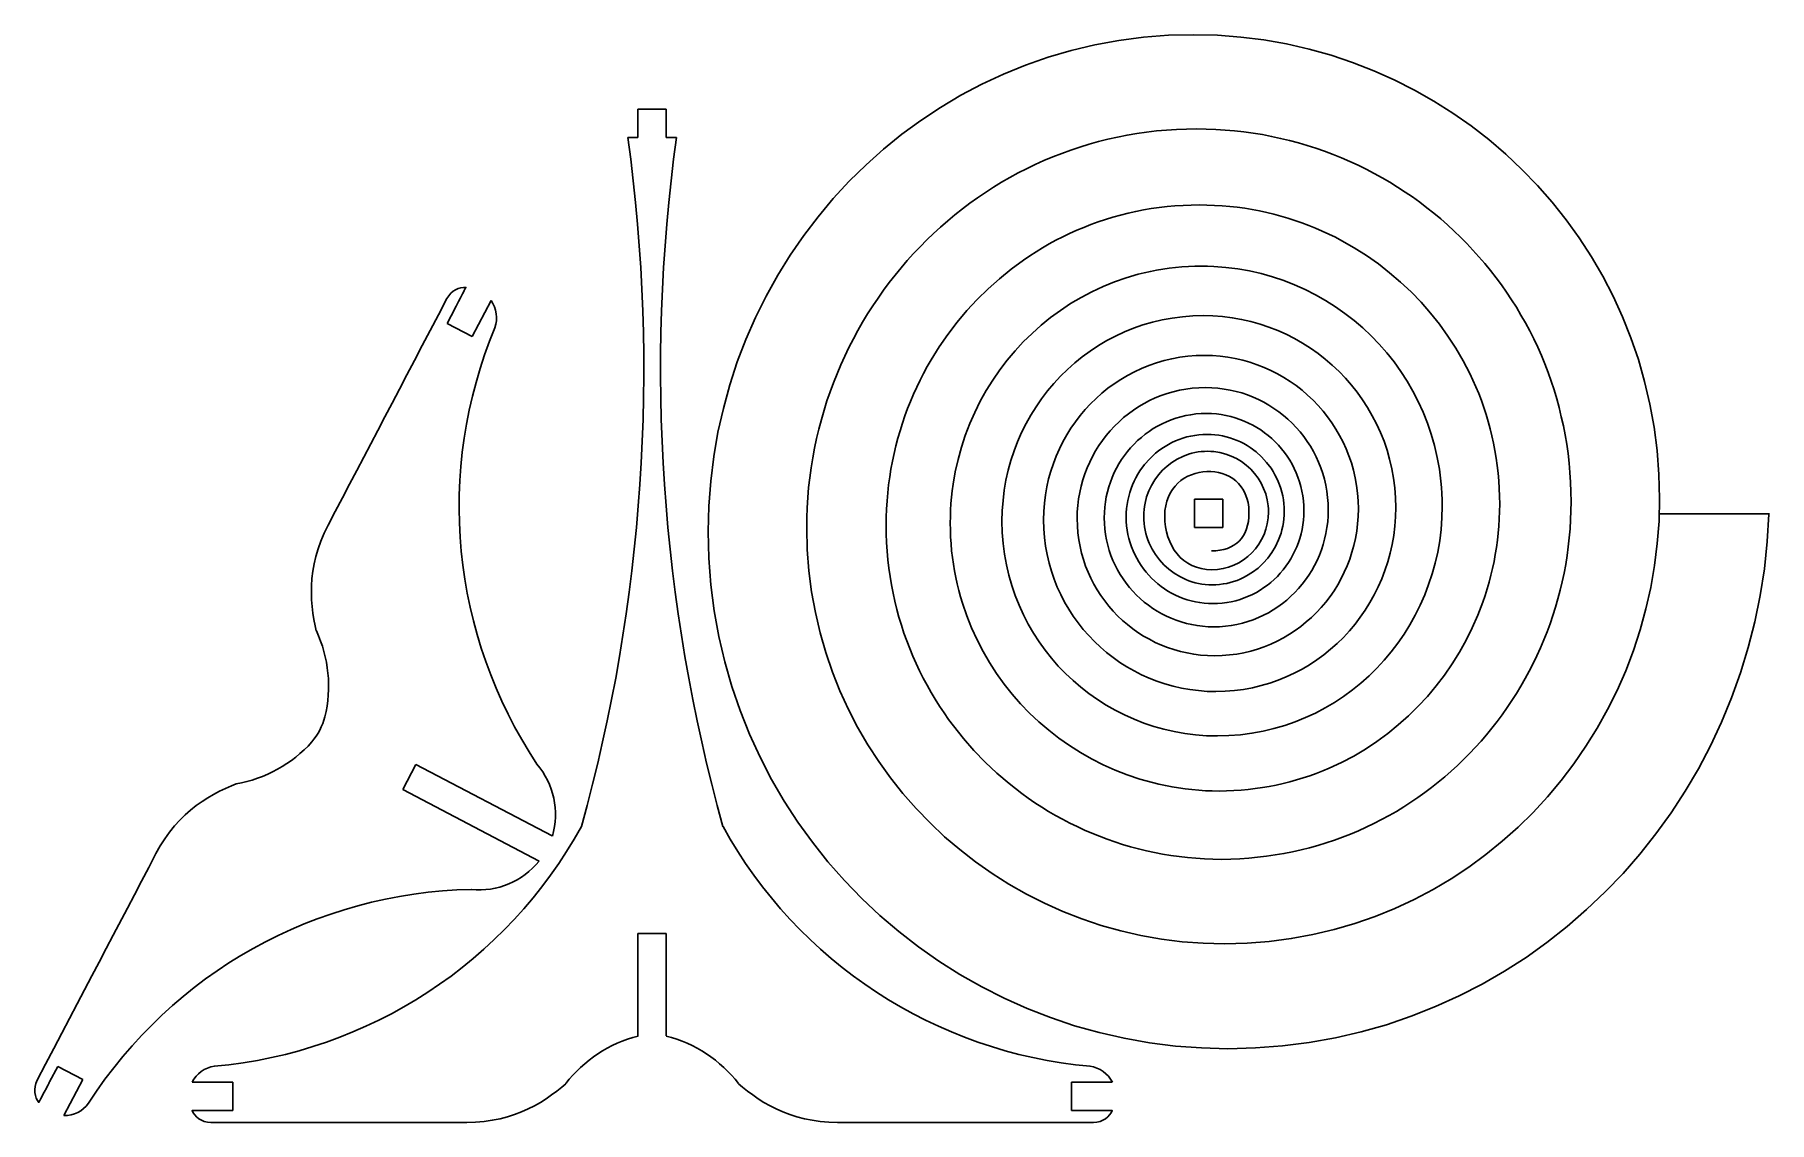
# Model space of a CAD drawing. Extents: x 126 to 296, y 99 to 205.
import ezdxf

# ---------------------------------------------------------------- set-up
doc = ezdxf.new("R2010")
doc.units = 0
doc.layers.get('0').update_dxf_attribs({"linetype": 'CONTINUOUS'})

msp = doc.modelspace()

# ---------------------------------------------------------------- linework, layer by layer
at = {"linetype": 'CONTINUOUS'}
for p, q in [((185.38, 197.95), (188.16, 197.95)), ((185.38, 197.95), (185.38, 195.17)), ((188.16, 197.95), (185.38, 197.95)), ((185.38, 197.95), (185.38, 195.17)), ((188.16, 197.95), (188.16, 195.17)), ((188.16, 197.95), (188.16, 195.17)), ((185.38, 195.17), (184.38, 195.17)), ((185.38, 195.17), (184.38, 195.17)), ((188.16, 195.17), (189.16, 195.17)), ((188.16, 195.17), (189.16, 195.17)), ((169.1, 175.63), (170.96, 179.18)), ((169.1, 175.63), (166.64, 176.93)), ((240.02, 159.69), (240.02, 156.91)), ((242.8, 159.69), (240.02, 159.69)), ((242.8, 156.91), (242.8, 159.69)), ((240.02, 156.91), (242.8, 156.91)), ((163.58, 133.62), (162.29, 131.16)), ((163.58, 133.62), (176.96, 126.62)), ((162.29, 131.16), (175.67, 124.15)), ((185.38, 117.04), (185.38, 106.96)), ((185.38, 117.04), (188.16, 117.04)), ((188.16, 117.04), (188.16, 106.98)), ((130.89, 102.71), (128.43, 104)), ((130.89, 102.71), (129.04, 99.17)), ((145.61, 102.44), (141.61, 102.44)), ((145.61, 102.44), (145.61, 99.66)), ((227.94, 102.44), (227.94, 99.66)), ((227.94, 102.44), (231.94, 102.44))]:
    msp.add_line(p, q, dxfattribs=at)
at = {"color": 7, "linetype": 'CONTINUOUS'}
for points in [[(241.66, 154.61), (242.09, 154.62), (242.5, 154.67), (242.89, 154.75), (243.25, 154.85), (243.58, 154.99), (243.88, 155.15), (244.15, 155.35), (244.4, 155.57), (244.62, 155.82), (244.81, 156.1), (244.98, 156.41), (245.11, 156.75), (245.21, 157.11), (245.29, 157.5), (245.33, 157.92), (245.35, 158.37), (245.33, 158.88), (245.26, 159.35), (245.14, 159.79), (244.99, 160.19), (244.81, 160.56), (244.59, 160.9), (244.34, 161.2), (244.06, 161.47), (243.76, 161.7), (243.43, 161.9), (243.09, 162.07), (242.73, 162.2), (242.36, 162.3), (241.99, 162.37), (241.6, 162.4), (241.22, 162.4), (240.83, 162.37), (240.45, 162.31), (240.07, 162.21), (239.7, 162.08), (239.34, 161.92), (239, 161.73), (238.68, 161.5), (238.38, 161.24), (238.1, 160.95), (237.85, 160.63), (237.63, 160.28), (237.44, 159.89), (237.29, 159.47), (237.18, 159.03), (237.11, 158.55), (237.08, 158.04), (237.1, 157.5), (237.16, 156.97), (237.26, 156.47), (237.4, 155.98), (237.57, 155.52), (237.78, 155.08), (238.02, 154.68), (238.3, 154.3), (238.61, 153.96), (238.96, 153.65), (239.34, 153.39), (239.75, 153.17), (240.19, 152.99), (240.66, 152.86), (241.17, 152.78), (241.7, 152.75), (242.27, 152.78), (242.82, 152.87), (243.35, 153.01), (243.86, 153.2), (244.35, 153.44), (244.81, 153.72), (245.24, 154.05), (245.63, 154.41), (245.99, 154.81), (246.31, 155.25), (246.59, 155.72), (246.83, 156.21), (247.01, 156.73), (247.15, 157.27), (247.24, 157.84), (247.26, 158.41), (247.26, 158.72), (247.23, 159.02), (247.14, 159.62), (247, 160.19), (246.79, 160.74), (246.54, 161.26), (246.24, 161.75), (245.9, 162.21), (245.52, 162.63), (245.09, 163.02), (244.63, 163.36), (244.14, 163.66), (243.62, 163.91), (243.07, 164.11), (242.5, 164.26), (241.91, 164.35), (241.61, 164.37), (241.3, 164.38), (240.98, 164.37), (240.66, 164.35), (240.35, 164.31), (240.04, 164.25), (239.73, 164.18), (239.43, 164.09), (238.86, 163.88), (238.31, 163.61), (237.79, 163.29), (237.31, 162.92), (236.86, 162.51), (236.46, 162.05), (236.1, 161.56), (235.78, 161.03), (235.52, 160.48), (235.31, 159.89), (235.15, 159.28), (235.1, 158.96), (235.06, 158.65), (235.03, 158.32), (235.03, 157.99), (235.04, 157.65), (235.06, 157.3), (235.1, 156.97), (235.16, 156.63), (235.24, 156.31), (235.33, 155.99), (235.44, 155.68), (235.56, 155.37), (235.84, 154.78), (236.18, 154.23), (236.57, 153.71), (237, 153.23), (237.48, 152.8), (238, 152.41), (238.55, 152.07), (239.14, 151.79), (239.44, 151.67), (239.75, 151.56), (240.07, 151.47), (240.4, 151.4), (240.73, 151.34), (241.06, 151.3), (241.4, 151.27), (241.75, 151.26), (242.11, 151.27), (242.47, 151.3), (242.83, 151.35), (243.18, 151.41), (243.52, 151.49), (243.85, 151.59), (244.18, 151.7), (244.5, 151.83), (244.82, 151.98), (245.12, 152.14), (245.71, 152.5), (246.25, 152.91), (246.75, 153.38), (247.21, 153.89), (247.61, 154.45), (247.97, 155.04), (248.26, 155.67), (248.39, 156), (248.5, 156.33), (248.59, 156.67), (248.67, 157.02), (248.74, 157.37), (248.78, 157.73), (248.81, 158.1), (248.82, 158.47), (248.81, 158.86), (248.78, 159.24), (248.73, 159.62), (248.66, 160), (248.58, 160.36), (248.47, 160.72), (248.36, 161.08), (248.22, 161.42), (248.07, 161.76), (247.9, 162.08), (247.72, 162.4), (247.52, 162.71), (247.08, 163.29), (246.59, 163.83), (246.05, 164.31), (245.47, 164.75), (245.16, 164.94), (244.85, 165.13), (244.52, 165.29), (244.18, 165.44), (243.84, 165.58), (243.49, 165.7), (243.13, 165.8), (242.77, 165.88), (242.39, 165.95), (242.01, 166), (241.63, 166.03), (241.24, 166.04), (240.83, 166.03), (240.43, 165.99), (240.03, 165.94), (239.64, 165.87), (239.25, 165.78), (238.87, 165.67), (238.51, 165.54), (238.14, 165.4), (237.79, 165.23), (237.45, 165.05), (237.12, 164.86), (236.79, 164.65), (236.48, 164.42), (236.18, 164.18), (235.62, 163.65), (235.11, 163.08), (234.65, 162.45), (234.44, 162.12), (234.25, 161.78), (234.08, 161.43), (233.92, 161.08), (233.78, 160.71), (233.65, 160.33), (233.55, 159.95), (233.46, 159.56), (233.39, 159.16), (233.34, 158.75), (233.31, 158.34), (233.3, 157.93), (233.31, 157.49), (233.34, 157.06), (233.4, 156.63), (233.47, 156.21), (233.57, 155.8), (233.68, 155.39), (233.82, 155), (233.97, 154.61), (234.14, 154.23), (234.33, 153.87), (234.54, 153.51), (234.76, 153.16), (235, 152.83), (235.25, 152.51), (235.8, 151.91), (236.4, 151.36), (236.73, 151.11), (237.06, 150.87), (237.4, 150.65), (237.76, 150.45), (238.13, 150.26), (238.5, 150.09), (238.89, 149.94), (239.29, 149.8), (239.69, 149.69), (240.1, 149.6), (240.52, 149.52), (240.94, 149.47), (241.37, 149.43), (241.81, 149.42), (242.27, 149.44), (242.73, 149.47), (243.18, 149.53), (243.62, 149.61), (244.05, 149.71), (244.48, 149.84), (244.89, 149.98), (245.3, 150.14), (245.69, 150.33), (246.08, 150.53), (246.45, 150.75), (246.82, 150.99), (247.17, 151.24), (247.5, 151.51), (247.83, 151.8), (248.14, 152.1), (248.43, 152.42), (248.71, 152.75), (248.98, 153.09), (249.22, 153.45), (249.46, 153.82), (249.67, 154.2), (249.87, 154.59), (250.05, 155), (250.2, 155.41), (250.34, 155.83), (250.46, 156.26), (250.56, 156.7), (250.64, 157.15), (250.7, 157.6), (250.73, 158.06), (250.74, 158.53), (250.73, 159.03), (250.69, 159.51), (250.63, 159.99), (250.55, 160.47), (250.44, 160.93), (250.31, 161.39), (250.16, 161.83), (249.99, 162.27), (249.79, 162.69), (249.58, 163.1), (249.35, 163.5), (249.1, 163.89), (248.83, 164.26), (248.55, 164.62), (248.25, 164.97), (247.93, 165.3), (247.6, 165.62), (247.25, 165.92), (246.89, 166.2), (246.51, 166.47), (246.12, 166.71), (245.72, 166.94), (245.31, 167.15), (244.89, 167.34), (244.45, 167.51), (244.01, 167.66), (243.56, 167.79), (243.09, 167.9), (242.62, 167.98), (242.15, 168.04), (241.66, 168.08), (241.17, 168.09), (240.66, 168.08), (240.14, 168.04), (239.64, 167.97), (239.15, 167.88), (238.66, 167.76), (238.18, 167.63), (237.72, 167.46), (237.26, 167.28), (236.82, 167.07), (236.38, 166.85), (235.96, 166.6), (235.56, 166.33), (235.16, 166.05), (234.79, 165.74), (234.42, 165.42), (234.07, 165.08), (233.74, 164.72), (233.43, 164.35), (233.13, 163.96), (232.85, 163.56), (232.59, 163.15), (232.35, 162.72), (232.13, 162.28), (231.93, 161.82), (231.75, 161.36), (231.6, 160.89), (231.46, 160.4), (231.35, 159.91), (231.26, 159.41), (231.2, 158.9), (231.16, 158.38), (231.15, 157.86), (231.16, 157.3), (231.2, 156.75), (231.27, 156.21), (231.37, 155.68), (231.49, 155.16), (231.63, 154.65), (231.8, 154.16), (232, 153.67), (232.21, 153.19), (232.45, 152.73), (232.71, 152.28), (232.99, 151.85), (233.29, 151.43), (233.61, 151.02), (233.95, 150.63), (234.31, 150.26), (234.68, 149.91), (235.07, 149.57), (235.48, 149.26), (235.9, 148.96), (236.34, 148.68), (236.79, 148.43), (237.25, 148.19), (237.72, 147.98), (238.21, 147.79), (238.71, 147.62), (239.22, 147.48), (239.73, 147.36), (240.26, 147.26), (240.79, 147.2), (241.34, 147.16), (241.89, 147.14), (242.47, 147.16), (243.04, 147.2), (243.61, 147.27), (244.16, 147.38), (244.71, 147.5), (245.25, 147.66), (245.77, 147.84), (246.28, 148.05), (246.78, 148.28), (247.26, 148.53), (247.74, 148.81), (248.19, 149.11), (248.63, 149.43), (249.06, 149.77), (249.46, 150.14), (249.85, 150.52), (250.23, 150.92), (250.58, 151.33), (250.91, 151.77), (251.22, 152.22), (251.51, 152.68), (251.78, 153.16), (252.03, 153.66), (252.26, 154.17), (252.46, 154.69), (252.63, 155.22), (252.78, 155.76), (252.91, 156.31), (253.01, 156.88), (253.08, 157.45), (253.12, 158.03), (253.13, 158.61), (253.12, 159.24), (253.07, 159.85), (252.99, 160.45), (252.89, 161.05), (252.75, 161.63), (252.59, 162.21), (252.4, 162.76), (252.18, 163.31), (251.94, 163.84), (251.67, 164.36), (251.38, 164.87), (251.06, 165.35), (250.73, 165.82), (250.37, 166.28), (249.99, 166.71), (249.59, 167.13), (249.17, 167.53), (248.73, 167.9), (248.27, 168.26), (247.8, 168.59), (247.31, 168.9), (246.81, 169.19), (246.29, 169.45), (245.76, 169.69), (245.21, 169.91), (244.65, 170.1), (244.08, 170.26), (243.5, 170.39), (242.91, 170.49), (242.31, 170.57), (241.7, 170.62), (241.09, 170.63), (240.44, 170.61), (239.79, 170.56), (239.16, 170.48), (238.54, 170.37), (237.92, 170.22), (237.32, 170.05), (236.74, 169.84), (236.16, 169.61), (235.6, 169.35), (235.06, 169.07), (234.53, 168.76), (234.02, 168.42), (233.53, 168.06), (233.05, 167.68), (232.6, 167.27), (232.16, 166.84), (231.74, 166.4), (231.35, 165.93), (230.98, 165.44), (230.63, 164.94), (230.3, 164.41), (230, 163.88), (229.72, 163.32), (229.47, 162.75), (229.25, 162.17), (229.05, 161.57), (228.88, 160.96), (228.74, 160.34), (228.63, 159.71), (228.55, 159.07), (228.5, 158.42), (228.49, 157.77), (228.51, 157.07), (228.56, 156.38), (228.65, 155.7), (228.77, 155.04), (228.92, 154.38), (229.1, 153.74), (229.31, 153.11), (229.56, 152.5), (229.83, 151.91), (230.13, 151.32), (230.46, 150.76), (230.81, 150.21), (231.19, 149.69), (231.59, 149.18), (232.02, 148.69), (232.46, 148.23), (232.93, 147.78), (233.42, 147.36), (233.94, 146.96), (234.46, 146.59), (235.01, 146.24), (235.58, 145.92), (236.16, 145.62), (236.76, 145.36), (237.37, 145.12), (237.99, 144.91), (238.63, 144.73), (239.28, 144.58), (239.94, 144.46), (240.61, 144.37), (241.29, 144.32), (241.98, 144.31), (242.72, 144.33), (243.44, 144.38), (244.15, 144.47), (244.85, 144.6), (245.53, 144.76), (246.2, 144.96), (246.86, 145.19), (247.5, 145.45), (248.13, 145.74), (248.74, 146.06), (249.33, 146.41), (249.9, 146.78), (250.45, 147.19), (250.98, 147.62), (251.49, 148.07), (251.98, 148.55), (252.45, 149.05), (252.89, 149.58), (253.31, 150.12), (253.7, 150.69), (254.06, 151.27), (254.4, 151.88), (254.71, 152.5), (254.99, 153.14), (255.24, 153.79), (255.46, 154.46), (255.65, 155.14), (255.81, 155.83), (255.93, 156.54), (256.02, 157.26), (256.07, 157.98), (256.09, 158.72), (256.07, 159.5), (256.01, 160.27), (255.92, 161.03), (255.78, 161.78), (255.61, 162.51), (255.41, 163.23), (255.17, 163.93), (254.89, 164.61), (254.59, 165.28), (254.25, 165.93), (253.89, 166.56), (253.49, 167.18), (253.07, 167.77), (252.62, 168.33), (252.14, 168.88), (251.64, 169.4), (251.11, 169.9), (250.56, 170.37), (249.99, 170.82), (249.4, 171.23), (248.79, 171.62), (248.15, 171.98), (247.5, 172.31), (246.84, 172.61), (246.15, 172.88), (245.45, 173.12), (244.74, 173.32), (244.01, 173.48), (243.27, 173.62), (242.52, 173.71), (241.76, 173.77), (240.99, 173.79), (240.17, 173.77), (239.36, 173.7), (238.56, 173.6), (237.78, 173.46), (237.02, 173.28), (236.26, 173.06), (235.53, 172.8), (234.81, 172.51), (234.11, 172.18), (233.43, 171.82), (232.77, 171.43), (232.13, 171.01), (231.51, 170.56), (230.91, 170.08), (230.34, 169.57), (229.79, 169.03), (229.27, 168.47), (228.78, 167.88), (228.31, 167.27), (227.87, 166.64), (227.46, 165.98), (227.09, 165.31), (226.74, 164.61), (226.43, 163.9), (226.15, 163.17), (225.9, 162.42), (225.69, 161.66), (225.51, 160.88), (225.38, 160.09), (225.28, 159.29), (225.22, 158.47), (225.2, 157.65), (225.22, 156.77), (225.28, 155.91), (225.39, 155.06), (225.54, 154.23), (225.73, 153.41), (225.96, 152.61), (226.23, 151.82), (226.54, 151.05), (226.88, 150.31), (227.25, 149.58), (227.66, 148.87), (228.1, 148.19), (228.58, 147.53), (229.08, 146.89), (229.62, 146.28), (230.18, 145.7), (230.77, 145.14), (231.38, 144.62), (232.02, 144.12), (232.69, 143.65), (233.37, 143.21), (234.08, 142.81), (234.81, 142.44), (235.56, 142.1), (236.32, 141.81), (237.11, 141.54), (237.91, 141.32), (238.72, 141.13), (239.55, 140.98), (240.39, 140.88), (241.24, 140.81), (242.11, 140.79), (243.02, 140.82), (243.93, 140.89), (244.81, 141), (245.69, 141.16), (246.55, 141.37), (247.39, 141.61), (248.21, 141.9), (249.01, 142.22), (249.8, 142.59), (250.56, 142.99), (251.3, 143.43), (252.02, 143.9), (252.71, 144.41), (253.37, 144.94), (254.01, 145.51), (254.62, 146.11), (255.21, 146.74), (255.76, 147.4), (256.28, 148.08), (256.77, 148.79), (257.23, 149.52), (257.65, 150.28), (258.04, 151.06), (258.39, 151.86), (258.7, 152.67), (258.98, 153.51), (259.22, 154.36), (259.41, 155.23), (259.56, 156.12), (259.68, 157.02), (259.74, 157.93), (259.77, 158.85), (259.74, 159.82), (259.67, 160.79), (259.55, 161.74), (259.38, 162.67), (259.16, 163.59), (258.91, 164.49), (258.61, 165.37), (258.27, 166.22), (257.88, 167.06), (257.46, 167.87), (257, 168.66), (256.51, 169.43), (255.98, 170.17), (255.41, 170.88), (254.82, 171.56), (254.19, 172.21), (253.53, 172.83), (252.84, 173.42), (252.13, 173.98), (251.38, 174.5), (250.62, 174.99), (249.82, 175.44), (249.01, 175.86), (248.17, 176.23), (247.31, 176.57), (246.44, 176.86), (245.54, 177.11), (244.63, 177.32), (243.71, 177.48), (242.77, 177.6), (241.82, 177.67), (240.85, 177.7), (239.83, 177.67), (238.82, 177.59), (237.82, 177.46), (236.84, 177.28), (235.88, 177.06), (234.94, 176.78), (234.02, 176.46), (233.12, 176.1), (232.25, 175.69), (231.39, 175.24), (230.57, 174.75), (229.77, 174.22), (228.99, 173.66), (228.25, 173.05), (227.53, 172.42), (226.85, 171.75), (226.2, 171.04), (225.58, 170.31), (225, 169.54), (224.45, 168.75), (223.94, 167.93), (223.47, 167.09), (223.04, 166.22), (222.64, 165.32), (222.29, 164.41), (221.98, 163.47), (221.72, 162.52), (221.5, 161.55), (221.33, 160.56), (221.21, 159.56), (221.13, 158.54), (221.11, 157.51), (221.13, 156.41), (221.22, 155.34), (221.35, 154.27), (221.54, 153.23), (221.78, 152.2), (222.07, 151.2), (222.4, 150.22), (222.78, 149.26), (223.21, 148.32), (223.68, 147.41), (224.19, 146.53), (224.75, 145.68), (225.34, 144.85), (225.97, 144.06), (226.64, 143.29), (227.34, 142.57), (228.08, 141.87), (228.85, 141.21), (229.65, 140.59), (230.48, 140), (231.34, 139.46), (232.22, 138.96), (233.13, 138.49), (234.07, 138.08), (235.02, 137.7), (236, 137.37), (237, 137.09), (238.02, 136.86), (239.05, 136.68), (240.11, 136.54), (241.17, 136.46), (242.25, 136.44), (243.39, 136.47), (244.52, 136.55), (245.64, 136.7), (246.73, 136.9), (247.8, 137.15), (248.86, 137.46), (249.88, 137.82), (250.89, 138.23), (251.87, 138.68), (252.82, 139.18), (253.75, 139.73), (254.64, 140.32), (255.51, 140.96), (256.34, 141.63), (257.14, 142.34), (257.9, 143.09), (258.63, 143.88), (259.32, 144.7), (259.97, 145.55), (260.58, 146.44), (261.15, 147.35), (261.68, 148.3), (262.16, 149.27), (262.6, 150.27), (262.99, 151.29), (263.34, 152.34), (263.63, 153.4), (263.88, 154.49), (264.07, 155.59), (264.21, 156.71), (264.29, 157.85), (264.32, 159), (264.31, 159.61), (264.29, 160.22), (264.25, 160.83), (264.2, 161.43), (264.05, 162.62), (263.84, 163.78), (263.57, 164.93), (263.25, 166.05), (262.87, 167.15), (262.45, 168.22), (261.97, 169.27), (261.44, 170.28), (260.87, 171.27), (260.25, 172.22), (259.59, 173.15), (258.88, 174.03), (258.14, 174.89), (257.35, 175.7), (256.53, 176.48), (255.67, 177.21), (254.77, 177.91), (253.84, 178.56), (252.88, 179.17), (251.89, 179.73), (250.88, 180.25), (249.83, 180.72), (248.76, 181.13), (247.67, 181.5), (246.55, 181.82), (245.41, 182.08), (244.25, 182.28), (243.08, 182.43), (241.89, 182.52), (241.29, 182.54), (240.68, 182.55), (240.05, 182.54), (239.41, 182.52), (238.77, 182.48), (238.15, 182.42), (237.52, 182.35), (236.9, 182.26), (236.29, 182.15), (235.68, 182.03), (235.08, 181.9), (234.48, 181.75), (233.31, 181.41), (232.16, 181), (231.03, 180.55), (229.94, 180.04), (228.88, 179.48), (227.84, 178.87), (226.84, 178.21), (225.88, 177.5), (224.95, 176.75), (224.06, 175.95), (223.2, 175.11), (222.39, 174.23), (221.62, 173.31), (220.89, 172.36), (220.21, 171.37), (219.57, 170.34), (218.98, 169.29), (218.44, 168.2), (217.95, 167.09), (217.51, 165.94), (217.13, 164.77), (216.8, 163.58), (216.52, 162.37), (216.31, 161.14), (216.22, 160.51), (216.15, 159.88), (216.1, 159.25), (216.06, 158.61), (216.04, 157.97), (216.03, 157.33), (216.04, 156.65), (216.07, 155.97), (216.11, 155.29), (216.17, 154.62), (216.25, 153.95), (216.34, 153.29), (216.45, 152.64), (216.57, 151.99), (216.72, 151.35), (216.87, 150.71), (217.04, 150.08), (217.23, 149.46), (217.65, 148.23), (218.13, 147.03), (218.66, 145.87), (219.25, 144.73), (219.89, 143.63), (220.58, 142.56), (221.32, 141.53), (222.11, 140.54), (222.94, 139.59), (223.82, 138.68), (224.74, 137.81), (225.7, 136.99), (226.7, 136.21), (227.74, 135.48), (228.81, 134.8), (229.91, 134.18), (231.05, 133.6), (232.22, 133.08), (233.41, 132.61), (234.64, 132.2), (235.26, 132.02), (235.88, 131.85), (236.52, 131.69), (237.15, 131.56), (237.8, 131.43), (238.44, 131.33), (239.1, 131.24), (239.76, 131.16), (240.42, 131.1), (241.08, 131.06), (241.75, 131.03), (242.43, 131.02), (243.15, 131.04), (243.87, 131.07), (244.57, 131.12), (245.28, 131.18), (245.97, 131.26), (246.67, 131.36), (247.35, 131.48), (248.03, 131.61), (248.7, 131.76), (249.37, 131.93), (250.03, 132.11), (250.68, 132.31), (251.33, 132.53), (251.96, 132.76), (252.6, 133.01), (253.22, 133.27), (254.44, 133.84), (255.63, 134.46), (256.78, 135.15), (257.9, 135.88), (258.97, 136.67), (260.01, 137.52), (261.01, 138.4), (261.96, 139.34), (262.87, 140.32), (263.73, 141.35), (264.54, 142.41), (265.3, 143.52), (266.01, 144.66), (266.67, 145.84), (267.27, 147.05), (267.82, 148.3), (268.31, 149.57), (268.53, 150.22), (268.74, 150.88), (268.93, 151.54), (269.1, 152.21), (269.26, 152.88), (269.41, 153.56), (269.53, 154.25), (269.65, 154.94), (269.74, 155.64), (269.82, 156.34), (269.88, 157.04), (269.92, 157.75), (269.95, 158.47), (269.96, 159.19), (269.95, 159.96), (269.92, 160.72), (269.88, 161.48), (269.81, 162.23), (269.72, 162.97), (269.62, 163.71), (269.5, 164.44), (269.36, 165.16), (269.2, 165.88), (269.03, 166.59), (268.83, 167.3), (268.62, 167.99), (268.4, 168.68), (268.16, 169.36), (267.9, 170.04), (267.62, 170.7), (267.33, 171.36), (267.03, 172), (266.71, 172.64), (266.37, 173.27), (265.66, 174.5), (264.88, 175.69), (264.06, 176.84), (263.18, 177.95), (262.25, 179.01), (261.26, 180.03), (260.24, 180.99), (259.16, 181.91), (258.05, 182.78), (256.89, 183.59), (255.69, 184.35), (254.46, 185.05), (253.83, 185.38), (253.19, 185.7), (252.54, 186), (251.89, 186.28), (251.22, 186.55), (250.55, 186.8), (249.87, 187.04), (249.18, 187.26), (248.49, 187.46), (247.79, 187.65), (247.09, 187.82), (246.37, 187.97), (245.66, 188.11), (244.93, 188.23), (244.2, 188.33), (243.47, 188.41), (242.73, 188.48), (241.98, 188.52), (241.23, 188.55), (240.48, 188.56), (239.68, 188.55), (238.88, 188.52), (238.09, 188.47), (237.31, 188.4), (236.53, 188.31), (235.76, 188.2), (234.99, 188.07), (234.24, 187.92), (233.48, 187.75), (232.74, 187.56), (232, 187.36), (231.27, 187.13), (230.55, 186.89), (229.84, 186.63), (229.14, 186.36), (228.44, 186.07), (227.75, 185.76), (227.08, 185.43), (226.41, 185.09), (225.75, 184.73), (225.1, 184.36), (224.46, 183.97), (223.83, 183.56), (223.22, 183.14), (222.01, 182.26), (220.85, 181.32), (219.74, 180.33), (218.68, 179.28), (217.66, 178.19), (216.7, 177.04), (215.8, 175.85), (214.94, 174.62), (214.15, 173.34), (213.77, 172.69), (213.42, 172.02), (213.07, 171.35), (212.74, 170.67), (212.43, 169.98), (212.13, 169.28), (211.85, 168.57), (211.59, 167.85), (211.34, 167.13), (211.11, 166.4), (210.89, 165.66), (210.7, 164.91), (210.52, 164.16), (210.36, 163.4), (210.21, 162.63), (210.09, 161.86), (209.98, 161.08), (209.9, 160.3), (209.83, 159.51), (209.78, 158.71), (209.75, 157.91), (209.74, 157.11), (209.75, 156.26), (209.78, 155.41), (209.84, 154.57), (209.91, 153.73), (210.01, 152.9), (210.13, 152.08), (210.26, 151.27), (210.42, 150.46), (210.59, 149.65), (210.79, 148.86), (211, 148.08), (211.24, 147.3), (211.49, 146.53), (211.76, 145.77), (212.05, 145.02), (212.36, 144.28), (212.68, 143.54), (213.02, 142.82), (213.38, 142.11), (213.75, 141.41), (214.15, 140.71), (214.55, 140.03), (214.98, 139.36), (215.42, 138.7), (215.87, 138.06), (216.34, 137.42), (217.32, 136.18), (218.36, 135), (219.46, 133.86), (220.61, 132.78), (221.8, 131.76), (223.05, 130.79), (223.69, 130.33), (224.34, 129.88), (225.01, 129.45), (225.68, 129.03), (226.36, 128.63), (227.06, 128.25), (227.76, 127.88), (228.48, 127.53), (229.2, 127.2), (229.93, 126.88), (230.67, 126.58), (231.42, 126.3), (232.18, 126.03), (232.95, 125.79), (233.72, 125.56), (234.5, 125.35), (235.29, 125.16), (236.08, 124.99), (236.88, 124.83), (237.69, 124.7), (238.51, 124.59), (239.33, 124.49), (240.15, 124.42), (240.98, 124.37), (241.82, 124.34), (242.66, 124.32), (243.56, 124.35), (244.44, 124.38), (245.33, 124.44), (246.2, 124.52), (247.07, 124.62), (247.93, 124.75), (248.79, 124.89), (249.63, 125.06), (250.47, 125.25), (251.3, 125.45), (252.12, 125.68), (252.94, 125.93), (253.74, 126.2), (254.54, 126.49), (255.32, 126.8), (256.1, 127.12), (256.87, 127.47), (257.62, 127.83), (258.37, 128.22), (259.1, 128.61), (259.83, 129.03), (260.54, 129.47), (261.24, 129.92), (261.93, 130.39), (262.61, 130.87), (263.27, 131.37), (263.93, 131.89), (264.57, 132.42), (265.19, 132.97), (265.81, 133.53), (266.99, 134.7), (268.13, 135.92), (268.67, 136.55), (269.2, 137.2), (269.71, 137.85), (270.21, 138.52), (270.69, 139.21), (271.16, 139.9), (271.61, 140.61), (272.05, 141.33), (272.47, 142.06), (272.87, 142.8), (273.25, 143.55), (273.62, 144.31), (273.97, 145.08), (274.3, 145.86), (274.61, 146.65), (274.91, 147.45), (275.18, 148.26), (275.44, 149.07), (275.68, 149.9), (275.9, 150.73), (276.1, 151.57), (276.28, 152.42), (276.44, 153.27), (276.58, 154.14), (276.69, 155), (276.79, 155.88), (276.87, 156.76), (276.92, 157.64), (276.96, 158.54), (276.97, 159.43), (276.95, 160.4), (276.92, 161.35), (276.86, 162.29), (276.77, 163.22), (276.67, 164.15), (276.54, 165.07), (276.39, 165.98), (276.21, 166.88), (276.01, 167.77), (275.8, 168.66), (275.56, 169.54), (275.3, 170.4), (275.01, 171.26), (274.71, 172.11), (274.39, 172.95), (274.05, 173.78), (273.69, 174.59), (273.31, 175.4), (272.91, 176.19), (272.49, 176.98), (272.05, 177.75), (271.6, 178.51), (271.12, 179.26), (270.63, 179.99), (270.13, 180.72), (269.6, 181.42), (269.06, 182.12), (268.5, 182.8), (267.93, 183.47), (267.34, 184.13), (266.74, 184.77), (266.12, 185.39), (265.49, 186), (264.84, 186.6), (264.18, 187.18), (263.5, 187.74), (262.81, 188.29), (262.11, 188.82), (261.4, 189.34), (260.67, 189.83), (259.93, 190.31), (259.18, 190.78), (258.41, 191.22), (257.64, 191.65), (256.85, 192.06), (256.06, 192.45), (255.25, 192.83), (254.43, 193.18), (253.61, 193.51), (252.77, 193.83), (251.92, 194.12), (251.07, 194.4), (250.2, 194.65), (249.33, 194.88), (248.45, 195.09), (247.57, 195.29), (246.67, 195.46), (245.77, 195.6), (244.86, 195.73), (243.94, 195.83), (243.02, 195.91), (242.09, 195.97), (241.16, 196.01), (240.22, 196.02), (239.23, 196.01), (238.24, 195.97), (237.25, 195.91), (236.28, 195.82), (235.31, 195.71), (234.35, 195.57), (233.39, 195.41), (232.45, 195.22), (231.51, 195.01), (230.58, 194.78), (229.67, 194.52), (228.76, 194.24), (227.86, 193.94), (226.97, 193.62), (226.1, 193.28), (225.23, 192.91), (224.37, 192.53), (223.53, 192.12), (222.7, 191.7), (221.88, 191.25), (221.07, 190.78), (220.27, 190.3), (219.49, 189.79), (218.72, 189.27), (217.97, 188.73), (217.22, 188.17), (216.49, 187.6), (215.78, 187), (215.08, 186.39), (214.39, 185.76), (213.72, 185.12), (213.07, 184.46), (212.43, 183.79), (211.81, 183.1), (211.2, 182.39), (210.61, 181.67), (210.04, 180.93), (209.48, 180.19), (208.94, 179.42), (208.42, 178.65), (207.92, 177.86), (207.43, 177.06), (206.96, 176.24), (206.52, 175.42), (206.09, 174.58), (205.68, 173.73), (205.29, 172.87), (204.92, 171.99), (204.57, 171.11), (204.24, 170.22), (203.93, 169.32), (203.64, 168.41), (203.38, 167.49), (203.13, 166.56), (202.91, 165.62), (202.71, 164.67), (202.53, 163.72), (202.38, 162.75), (202.24, 161.78), (202.13, 160.81), (202.05, 159.83), (201.99, 158.84), (201.95, 157.84), (201.94, 156.84), (202, 154.73), (202.16, 152.63), (202.42, 150.57), (202.79, 148.55), (203.25, 146.56), (203.81, 144.62), (204.46, 142.71), (205.2, 140.85), (206.03, 139.04), (206.94, 137.28), (207.94, 135.57), (209.01, 133.92), (210.16, 132.32), (211.39, 130.78), (212.68, 129.3), (214.05, 127.89), (215.47, 126.54), (216.97, 125.27), (218.52, 124.06), (220.13, 122.93), (221.79, 121.88), (223.51, 120.9), (225.28, 120.01), (227.09, 119.2), (228.94, 118.48), (230.84, 117.84), (232.78, 117.3), (234.75, 116.85), (236.76, 116.49), (238.79, 116.23), (240.85, 116.08), (242.94, 116.03), (245.16, 116.08), (247.35, 116.25), (249.51, 116.54), (251.62, 116.93), (253.7, 117.42), (255.74, 118.01), (257.73, 118.71), (259.68, 119.5), (261.57, 120.38), (263.42, 121.36), (265.21, 122.42), (266.94, 123.56), (268.61, 124.79), (270.22, 126.1), (271.76, 127.48), (273.24, 128.93), (274.65, 130.45), (275.98, 132.05), (277.24, 133.7), (278.43, 135.42), (279.53, 137.19), (280.55, 139.02), (281.48, 140.91), (282.33, 142.84), (283.09, 144.82), (283.75, 146.84), (284.32, 148.91), (284.79, 151.01), (285.17, 153.15), (285.43, 155.32), (285.6, 157.52), (285.65, 159.74), (285.59, 162.11), (285.41, 164.44), (285.12, 166.74), (284.71, 169), (284.19, 171.22), (283.57, 173.39), (282.84, 175.51), (282.02, 177.59), (281.09, 179.61), (280.07, 181.57), (278.96, 183.48), (277.77, 185.32), (276.48, 187.11), (275.12, 188.82), (273.67, 190.47), (272.15, 192.04), (270.56, 193.55), (268.89, 194.97), (267.16, 196.31), (265.36, 197.57), (263.51, 198.75), (261.59, 199.84), (259.62, 200.83), (257.6, 201.74), (255.53, 202.54), (253.41, 203.25), (251.25, 203.86), (249.05, 204.36), (246.82, 204.76), (244.55, 205.04), (242.25, 205.22), (239.92, 205.27), (237.44, 205.21), (235, 205.02), (232.59, 204.7), (230.23, 204.27), (227.91, 203.72), (225.64, 203.06), (223.42, 202.28), (221.25, 201.4), (219.13, 200.41), (217.08, 199.33), (215.08, 198.14), (213.15, 196.86), (211.29, 195.5), (209.49, 194.04), (207.77, 192.5), (206.12, 190.88), (204.55, 189.18), (203.06, 187.4), (201.65, 185.55), (200.33, 183.64), (199.1, 181.66), (197.97, 179.62), (196.92, 177.52), (195.98, 175.36), (195.13, 173.15), (194.39, 170.9), (193.76, 168.59), (193.23, 166.25), (192.82, 163.87), (192.52, 161.45), (192.34, 158.99), (192.28, 156.51), (192.34, 153.87), (192.54, 151.27), (192.87, 148.7), (193.33, 146.19), (193.9, 143.71), (194.6, 141.29), (195.41, 138.92), (196.33, 136.61), (197.36, 134.36), (198.5, 132.16), (199.74, 130.04), (201.07, 127.98), (202.5, 125.99), (204.03, 124.08), (205.64, 122.24), (207.34, 120.48), (209.12, 118.81), (210.97, 117.22), (212.91, 115.73), (214.91, 114.32), (216.98, 113.01), (219.12, 111.8), (221.31, 110.68), (223.57, 109.68), (225.88, 108.78), (228.24, 107.99), (230.65, 107.31), (233.1, 106.75), (235.59, 106.31), (238.13, 105.99), (240.69, 105.8), (243.29, 105.73), (245.98, 105.8), (248.64, 106), (251.26, 106.34), (253.84, 106.8), (256.37, 107.39), (258.85, 108.09), (261.28, 108.92), (263.65, 109.86), (265.97, 110.91), (268.23, 112.07), (270.42, 113.34), (272.55, 114.7), (274.6, 116.17), (276.58, 117.73), (278.49, 119.38), (280.32, 121.12), (282.07, 122.94), (283.73, 124.84), (285.3, 126.83), (286.78, 128.88), (288.17, 131.01), (289.46, 133.21), (290.66, 135.47), (291.74, 137.8), (292.73, 140.18), (293.6, 142.62), (294.36, 145.11), (295.01, 147.65), (295.54, 150.23), (295.95, 152.85), (296.23, 155.52), (296.39, 158.21)], [(153.81, 146.75), (153.7, 147.24), (153.57, 147.86), (153.47, 148.5), (153.4, 149.15), (153.34, 149.81), (153.32, 150.49), (153.33, 151.18), (153.38, 151.88), (153.47, 152.6), (153.59, 153.32), (153.77, 154.06), (153.98, 154.81), (154.26, 155.57), (154.58, 156.34), (154.96, 157.12), (155.67, 158.48), (156.38, 159.82), (157.08, 161.15), (157.77, 162.48), (159.15, 165.11), (159.84, 166.43), (160.54, 167.77), (161.25, 169.11), (161.97, 170.48), (162.69, 171.87), (163.44, 173.29), (164.2, 174.75), (164.98, 176.24), (165.79, 177.78), (166.62, 179.36), (166.8, 179.65), (167.01, 179.89), (167.24, 180.09), (167.48, 180.24), (167.74, 180.36), (167.99, 180.43), (168.25, 180.47), (168.5, 180.47), (168.49, 180.45), (168.45, 180.38), (168.4, 180.28), (168.33, 180.15), (168.25, 179.99), (168.16, 179.82), (167.96, 179.45), (167.77, 179.07), (167.67, 178.9), (167.59, 178.74), (167.53, 178.61), (167.47, 178.51), (167.44, 178.44), (166.64, 176.93)], [(296.43, 158.24), (296.42, 158.24), (296.4, 158.24), (296.31, 158.24), (296.16, 158.24), (295.96, 158.24), (295.72, 158.24), (295.43, 158.24), (295.1, 158.24), (294.74, 158.24), (294.35, 158.24), (293.92, 158.24), (293.48, 158.24), (293.01, 158.24), (292.53, 158.24), (292.04, 158.24), (291.03, 158.24), (290.03, 158.24), (289.53, 158.24), (289.05, 158.24), (288.59, 158.24), (288.14, 158.24), (287.72, 158.24), (287.32, 158.24), (286.96, 158.24), (286.63, 158.24), (286.35, 158.24), (286.1, 158.24), (285.9, 158.24), (285.76, 158.24), (285.67, 158.24), (285.64, 158.24), (285.64, 158.24)], [(145.94, 131.73), (145.47, 131.54), (144.89, 131.29), (144.31, 131.01), (143.73, 130.7), (143.15, 130.37), (142.59, 130), (142.03, 129.6), (141.47, 129.16), (140.94, 128.68), (140.41, 128.16), (139.9, 127.6), (139.41, 126.99), (138.94, 126.34), (138.49, 125.63), (138.07, 124.88), (137.36, 123.52), (136.65, 122.17), (135.95, 120.84), (135.26, 119.52), (133.88, 116.88), (133.19, 115.56), (132.49, 114.23), (131.78, 112.88), (131.07, 111.51), (130.34, 110.12), (129.59, 108.7), (128.83, 107.25), (128.05, 105.75), (127.24, 104.22), (126.41, 102.63), (126.28, 102.32), (126.2, 102.01), (126.17, 101.71), (126.18, 101.42), (126.23, 101.15), (126.32, 100.89), (126.43, 100.66), (126.57, 100.46), (126.59, 100.48), (126.62, 100.55), (126.67, 100.65), (126.74, 100.78), (126.82, 100.93), (126.91, 101.1), (127.11, 101.48), (127.31, 101.86), (127.4, 102.03), (127.48, 102.18), (127.55, 102.31), (127.6, 102.41), (127.63, 102.48), (128.43, 104)], [(178.29, 102.29), (177.91, 101.97), (177.42, 101.57), (176.9, 101.19), (176.36, 100.82), (175.8, 100.46), (175.21, 100.13), (174.59, 99.82), (173.95, 99.53), (173.27, 99.28), (172.57, 99.05), (171.84, 98.86), (171.07, 98.71), (170.27, 98.6), (169.44, 98.53), (168.58, 98.5), (167.04, 98.5), (165.52, 98.5), (164.02, 98.5), (162.53, 98.5), (159.55, 98.5), (158.06, 98.5), (156.55, 98.5), (155.03, 98.5), (153.49, 98.5), (151.92, 98.5), (150.31, 98.5), (148.67, 98.5), (146.98, 98.5), (145.25, 98.5), (143.46, 98.5), (143.12, 98.53), (142.81, 98.6), (142.53, 98.71), (142.28, 98.86), (142.06, 99.03), (141.88, 99.23), (141.72, 99.44), (141.61, 99.66), (141.63, 99.66), (141.71, 99.66), (141.82, 99.66), (141.97, 99.66), (142.14, 99.66), (142.34, 99.66), (142.76, 99.66), (143.19, 99.66), (143.38, 99.66), (143.56, 99.66), (143.71, 99.66), (143.82, 99.66), (143.89, 99.66), (145.61, 99.66)], [(195.26, 102.29), (195.64, 101.97), (196.13, 101.57), (196.65, 101.19), (197.19, 100.82), (197.75, 100.46), (198.34, 100.13), (198.96, 99.82), (199.6, 99.53), (200.27, 99.28), (200.98, 99.05), (201.71, 98.86), (202.48, 98.71), (203.27, 98.6), (204.11, 98.53), (204.97, 98.5), (206.51, 98.5), (208.03, 98.5), (209.53, 98.5), (211.02, 98.5), (214, 98.5), (215.49, 98.5), (217, 98.5), (218.52, 98.5), (220.06, 98.5), (221.63, 98.5), (223.24, 98.5), (224.88, 98.5), (226.57, 98.5), (228.3, 98.5), (230.09, 98.5), (230.43, 98.53), (230.74, 98.6), (231.02, 98.71), (231.27, 98.86), (231.49, 99.03), (231.67, 99.23), (231.82, 99.44), (231.94, 99.66), (231.91, 99.66), (231.84, 99.66), (231.73, 99.66), (231.58, 99.66), (231.4, 99.66), (231.21, 99.66), (230.79, 99.66), (230.36, 99.66), (230.16, 99.66), (229.99, 99.66), (229.84, 99.66), (229.73, 99.66), (229.65, 99.66), (227.94, 99.66)]]:
    msp.add_lwpolyline(points, dxfattribs=at)
at = {"linetype": 'CONTINUOUS'}
for centre, radius, start, end in [((18.72, 172.37), 167.23, 344.4557, 7.8364), ((354.83, 172.37), 167.23, 172.1636, 195.5443), ((168.57, 177.48), 2.93, 340.5247, 35.3806), ((213.52, 158.96), 45.69, 157.4164, 213.6099), ((142, 141.31), 13.01, 346.6402, 24.7336), ((148.92, 139.74), 5.9, 318.7219, 345.9702), ((143.69, 144.54), 13.01, 279.9585, 318.0518), ((169.57, 128.7), 7.71, 344.1919, 40.1167), ((139.76, 149.52), 45.69, 275.0703, 331.2639), ((233.79, 149.52), 45.69, 208.7361, 264.9297), ((169.81, 128.79), 7.47, 263.9474, 321.6215), ((169.89, 75.68), 45.69, 91.0821, 147.2757), ((188.6, 94.36), 13.01, 104.2942, 142.3875), ((184.95, 94.36), 13.01, 37.6125, 75.7058), ((144.22, 101.11), 2.93, 98.1787, 153.0346), ((229.33, 101.11), 2.93, 26.9654, 81.8213), ((129.07, 102.09), 2.93, 269.3114, 324.1674)]:
    msp.add_arc(centre, radius, start, end, dxfattribs=at)

doc.saveas('drawing.dxf')
